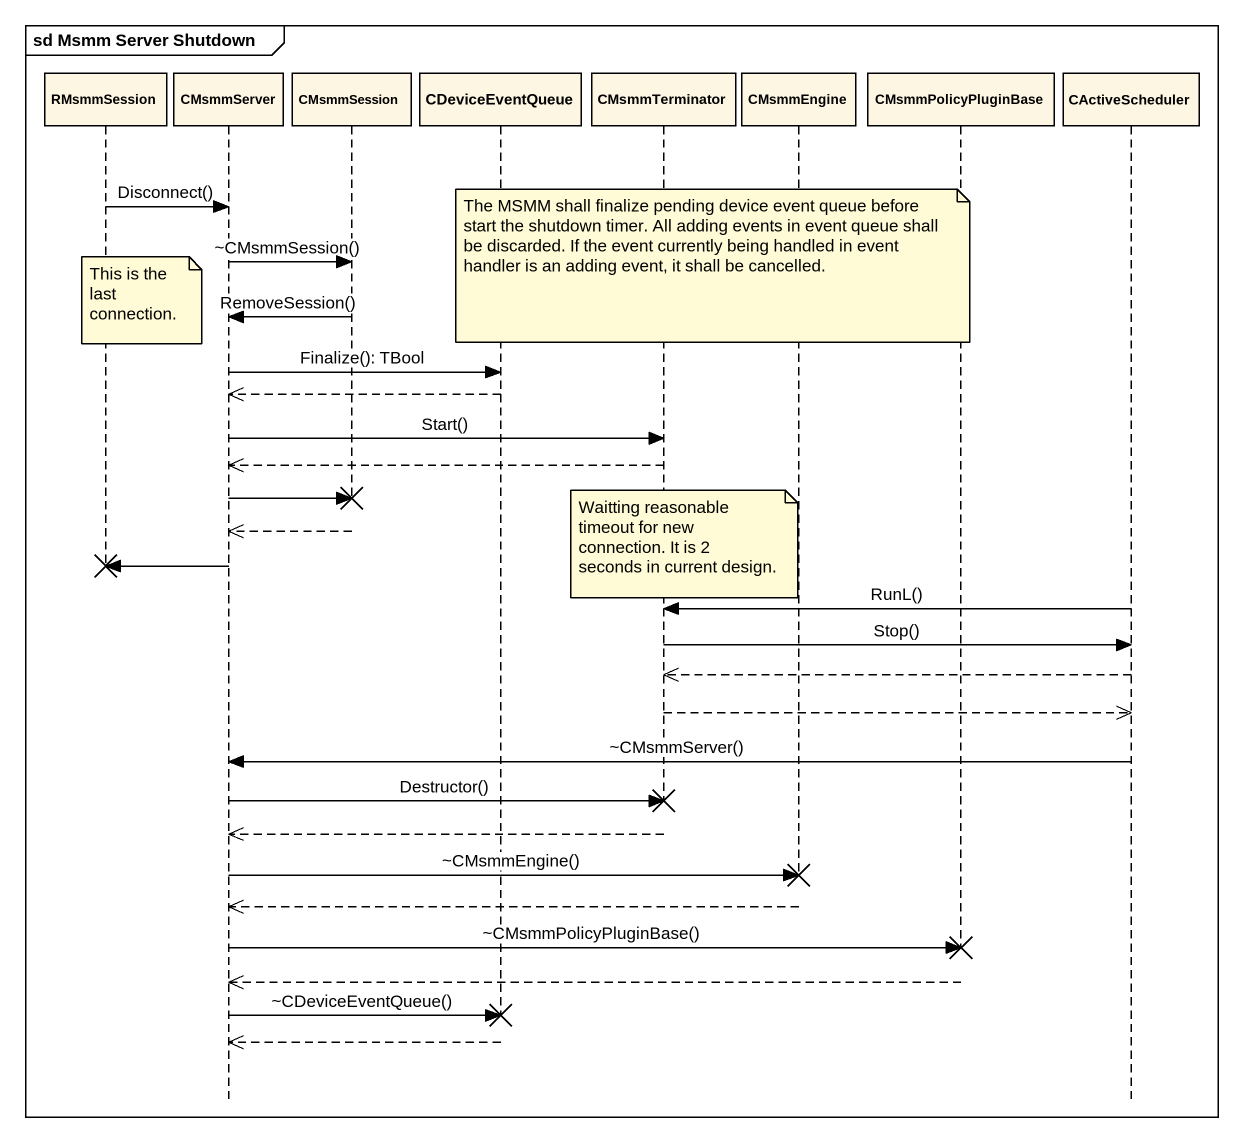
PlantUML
@startuml
mainframe sd Msmm Server Shutdown
hide footbox
participant RMsmmSession
participant CMsmmServer
participant CMsmmSession
participant CDeviceEventQueue
participant CMsmmTerminator
participant CMsmmEngine
participant CMsmmPolicyPluginBase
participant CActiveScheduler

RMsmmSession -> CMsmmServer : Disconnect()
CMsmmServer -> CMsmmSession : ~CMsmmSession()
note over CMsmmTerminator : The MSMM shall finalize pending device event queue before start the shutdown timer. All adding events in event queue shall be discarded. If the event currently being handled in event handler is an adding event, it shall be cancelled.
note over RMsmmSession : This is the last connection.
CMsmmSession -> CMsmmServer : RemoveSession()
CMsmmServer -> CDeviceEventQueue : Finalize(): TBool
CDeviceEventQueue -->> CMsmmServer
CMsmmServer -> CMsmmTerminator : Start()
CMsmmTerminator -->> CMsmmServer
CMsmmServer -> CMsmmSession !!
CMsmmSession -->> CMsmmServer
note over CMsmmTerminator : Waitting reasonable timeout for new connection. It is 2 seconds in current design.
CMsmmServer -> RMsmmSession !!
CActiveScheduler -> CMsmmTerminator : RunL()
CMsmmTerminator -> CActiveScheduler : Stop()
CActiveScheduler -->> CMsmmTerminator
CMsmmTerminator -->> CActiveScheduler
CActiveScheduler -> CMsmmServer : ~CMsmmServer()
CMsmmServer -> CMsmmTerminator !! : Destructor()
CMsmmTerminator -->> CMsmmServer
CMsmmServer -> CMsmmEngine !! : ~CMsmmEngine()
CMsmmEngine -->> CMsmmServer
CMsmmServer -> CMsmmPolicyPluginBase !! : ~CMsmmPolicyPluginBase()
CMsmmPolicyPluginBase -->> CMsmmServer
CMsmmServer -> CDeviceEventQueue !! : ~CDeviceEventQueue()
CDeviceEventQueue -->> CMsmmServer
@enduml
